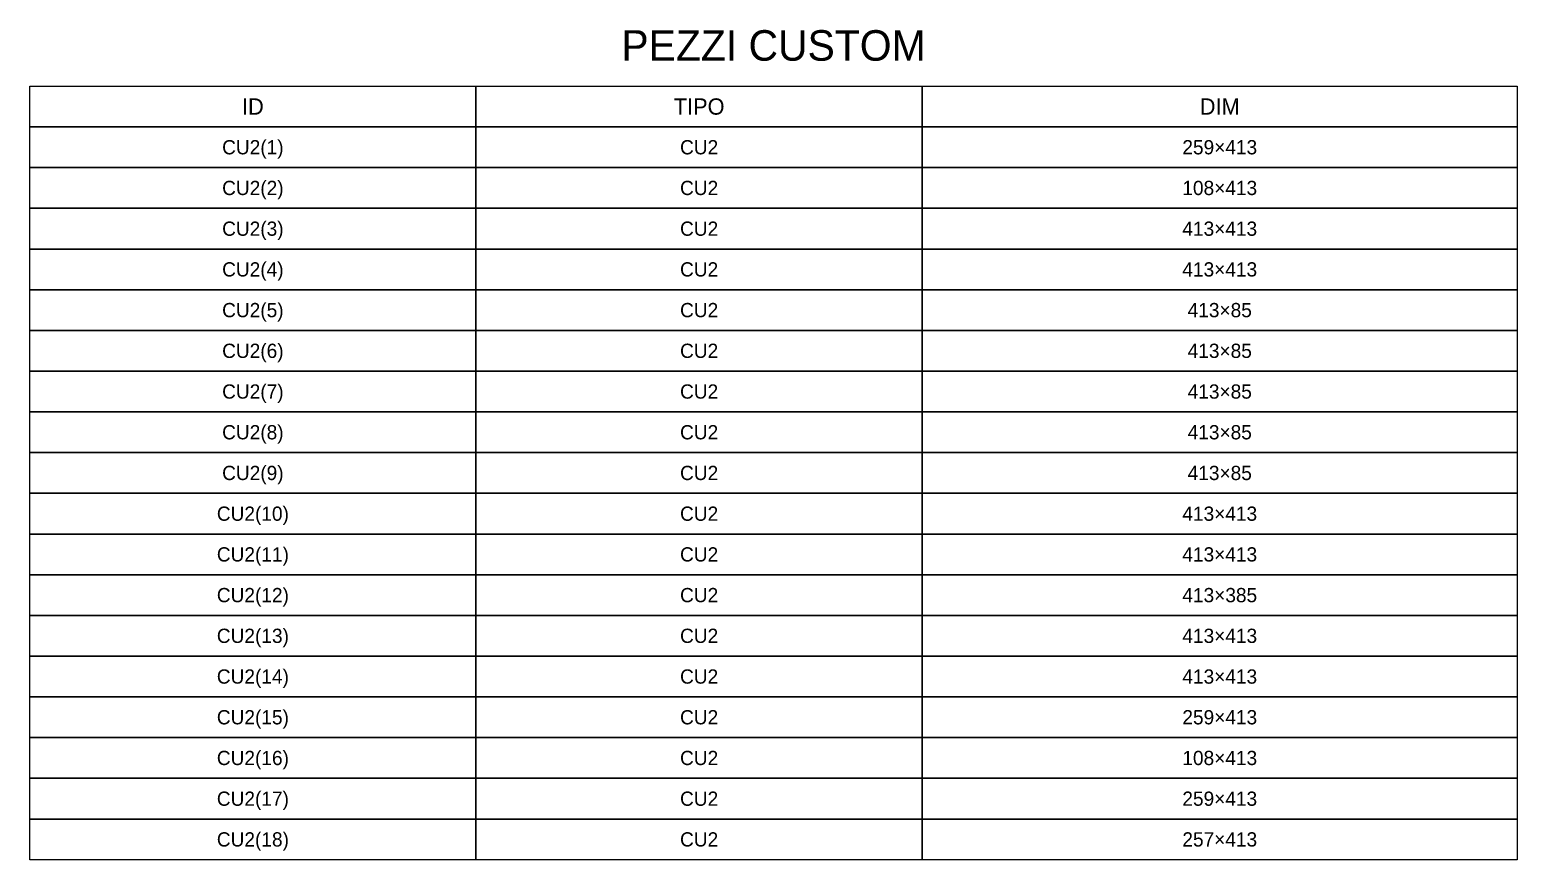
# Model space of a CAD drawing. Header units: metres. Extents: x 0 to 28345, y -34060 to 5454.
# Drawn here: x 7500 to 14800, y -5278 to -1223 of the extents above; entities that cross this region are included whole.
import ezdxf
from ezdxf.enums import TextEntityAlignment as Align

# ---------------------------------------------------------------- set-up
doc = ezdxf.new("R2010")
doc.units = ezdxf.units.M
doc.layers.add('CARTIGLIO', color=7, linetype='Continuous')
doc.layers.add('TESTI', color=7, linetype='Continuous')

msp = doc.modelspace()

# ---------------------------------------------------------------- linework, layer by layer
at = {"layer": 'CARTIGLIO'}
for points in [[(7500, -1500), (9690, -1500), (9690, -1700), (7500, -1700), (7500, -1500)], [(9690, -1500), (11880, -1500), (11880, -1700), (9690, -1700), (9690, -1500)], [(11880, -1500), (14800, -1500), (14800, -1700), (11880, -1700), (11880, -1500)], [(7500, -1700), (9690, -1700), (9690, -1900), (7500, -1900), (7500, -1700)], [(9690, -1700), (11880, -1700), (11880, -1900), (9690, -1900), (9690, -1700)], [(11880, -1700), (14800, -1700), (14800, -1900), (11880, -1900), (11880, -1700)], [(7500, -1900), (9690, -1900), (9690, -2100), (7500, -2100), (7500, -1900)], [(9690, -1900), (11880, -1900), (11880, -2100), (9690, -2100), (9690, -1900)], [(11880, -1900), (14800, -1900), (14800, -2100), (11880, -2100), (11880, -1900)], [(7500, -2100), (9690, -2100), (9690, -2300), (7500, -2300), (7500, -2100)], [(9690, -2100), (11880, -2100), (11880, -2300), (9690, -2300), (9690, -2100)], [(11880, -2100), (14800, -2100), (14800, -2300), (11880, -2300), (11880, -2100)], [(7500, -2300), (9690, -2300), (9690, -2500), (7500, -2500), (7500, -2300)], [(9690, -2300), (11880, -2300), (11880, -2500), (9690, -2500), (9690, -2300)], [(11880, -2300), (14800, -2300), (14800, -2500), (11880, -2500), (11880, -2300)], [(7500, -2500), (9690, -2500), (9690, -2700), (7500, -2700), (7500, -2500)], [(9690, -2500), (11880, -2500), (11880, -2700), (9690, -2700), (9690, -2500)], [(11880, -2500), (14800, -2500), (14800, -2700), (11880, -2700), (11880, -2500)], [(7500, -2700), (9690, -2700), (9690, -2900), (7500, -2900), (7500, -2700)], [(9690, -2700), (11880, -2700), (11880, -2900), (9690, -2900), (9690, -2700)], [(11880, -2700), (14800, -2700), (14800, -2900), (11880, -2900), (11880, -2700)], [(7500, -2900), (9690, -2900), (9690, -3100), (7500, -3100), (7500, -2900)], [(9690, -2900), (11880, -2900), (11880, -3100), (9690, -3100), (9690, -2900)], [(11880, -2900), (14800, -2900), (14800, -3100), (11880, -3100), (11880, -2900)], [(7500, -3100), (9690, -3100), (9690, -3300), (7500, -3300), (7500, -3100)], [(9690, -3100), (11880, -3100), (11880, -3300), (9690, -3300), (9690, -3100)], [(11880, -3100), (14800, -3100), (14800, -3300), (11880, -3300), (11880, -3100)], [(7500, -3300), (9690, -3300), (9690, -3500), (7500, -3500), (7500, -3300)], [(9690, -3300), (11880, -3300), (11880, -3500), (9690, -3500), (9690, -3300)], [(11880, -3300), (14800, -3300), (14800, -3500), (11880, -3500), (11880, -3300)], [(7500, -3500), (9690, -3500), (9690, -3700), (7500, -3700), (7500, -3500)], [(9690, -3500), (11880, -3500), (11880, -3700), (9690, -3700), (9690, -3500)], [(11880, -3500), (14800, -3500), (14800, -3700), (11880, -3700), (11880, -3500)], [(7500, -3700), (9690, -3700), (9690, -3900), (7500, -3900), (7500, -3700)], [(9690, -3700), (11880, -3700), (11880, -3900), (9690, -3900), (9690, -3700)], [(11880, -3700), (14800, -3700), (14800, -3900), (11880, -3900), (11880, -3700)], [(7500, -3900), (9690, -3900), (9690, -4100), (7500, -4100), (7500, -3900)], [(9690, -3900), (11880, -3900), (11880, -4100), (9690, -4100), (9690, -3900)], [(11880, -3900), (14800, -3900), (14800, -4100), (11880, -4100), (11880, -3900)], [(7500, -4100), (9690, -4100), (9690, -4300), (7500, -4300), (7500, -4100)], [(9690, -4100), (11880, -4100), (11880, -4300), (9690, -4300), (9690, -4100)], [(11880, -4100), (14800, -4100), (14800, -4300), (11880, -4300), (11880, -4100)], [(7500, -4300), (9690, -4300), (9690, -4500), (7500, -4500), (7500, -4300)], [(9690, -4300), (11880, -4300), (11880, -4500), (9690, -4500), (9690, -4300)], [(11880, -4300), (14800, -4300), (14800, -4500), (11880, -4500), (11880, -4300)], [(7500, -4500), (9690, -4500), (9690, -4700), (7500, -4700), (7500, -4500)], [(9690, -4500), (11880, -4500), (11880, -4700), (9690, -4700), (9690, -4500)], [(11880, -4500), (14800, -4500), (14800, -4700), (11880, -4700), (11880, -4500)], [(7500, -4700), (9690, -4700), (9690, -4900), (7500, -4900), (7500, -4700)], [(9690, -4700), (11880, -4700), (11880, -4900), (9690, -4900), (9690, -4700)], [(11880, -4700), (14800, -4700), (14800, -4900), (11880, -4900), (11880, -4700)], [(7500, -4900), (9690, -4900), (9690, -5100), (7500, -5100), (7500, -4900)], [(9690, -4900), (11880, -4900), (11880, -5100), (9690, -5100), (9690, -4900)], [(11880, -4900), (14800, -4900), (14800, -5100), (11880, -5100), (11880, -4900)], [(7500, -5100), (9690, -5100), (9690, -5300), (7500, -5300), (7500, -5100)], [(9690, -5100), (11880, -5100), (11880, -5300), (9690, -5300), (9690, -5100)], [(11880, -5100), (14800, -5100), (14800, -5300), (11880, -5300), (11880, -5100)]]:
    msp.add_lwpolyline(points, dxfattribs=at)

# ---------------------------------------------------------------- texts
at = {"layer": 'TESTI'}
for s, height, p in [('PEZZI CUSTOM', 150, (11150, -1300)), ('ID', 80, (8595, -1600)), ('TIPO', 80, (10785, -1600)), ('DIM', 80, (13340, -1600)), ('CU2(1)', 70, (8595, -1800)), ('CU2', 70, (10785, -1800)), ('259×413', 70, (13340, -1800)), ('CU2(2)', 70, (8595, -2000)), ('CU2', 70, (10785, -2000)), ('108×413', 70, (13340, -2000)), ('CU2(3)', 70, (8595, -2200)), ('CU2', 70, (10785, -2200)), ('413×413', 70, (13340, -2200)), ('CU2(4)', 70, (8595, -2400)), ('CU2', 70, (10785, -2400)), ('413×413', 70, (13340, -2400)), ('CU2(5)', 70, (8595, -2600)), ('CU2', 70, (10785, -2600)), ('413×85', 70, (13340, -2600)), ('CU2(6)', 70, (8595, -2800)), ('CU2', 70, (10785, -2800)), ('413×85', 70, (13340, -2800)), ('CU2(7)', 70, (8595, -3000)), ('CU2', 70, (10785, -3000)), ('413×85', 70, (13340, -3000)), ('CU2(8)', 70, (8595, -3200)), ('CU2', 70, (10785, -3200)), ('413×85', 70, (13340, -3200)), ('CU2(9)', 70, (8595, -3400)), ('CU2', 70, (10785, -3400)), ('413×85', 70, (13340, -3400)), ('CU2(10)', 70, (8595, -3600)), ('CU2', 70, (10785, -3600)), ('413×413', 70, (13340, -3600)), ('CU2(11)', 70, (8595, -3800)), ('CU2', 70, (10785, -3800)), ('413×413', 70, (13340, -3800)), ('CU2(12)', 70, (8595, -4000)), ('CU2', 70, (10785, -4000)), ('413×385', 70, (13340, -4000)), ('CU2(13)', 70, (8595, -4200)), ('CU2', 70, (10785, -4200)), ('413×413', 70, (13340, -4200)), ('CU2(14)', 70, (8595, -4400)), ('CU2', 70, (10785, -4400)), ('413×413', 70, (13340, -4400)), ('CU2(15)', 70, (8595, -4600)), ('CU2', 70, (10785, -4600)), ('259×413', 70, (13340, -4600)), ('CU2(16)', 70, (8595, -4800)), ('CU2', 70, (10785, -4800)), ('108×413', 70, (13340, -4800)), ('CU2(17)', 70, (8595, -5000)), ('CU2', 70, (10785, -5000)), ('259×413', 70, (13340, -5000)), ('CU2(18)', 70, (8595, -5200)), ('CU2', 70, (10785, -5200)), ('257×413', 70, (13340, -5200))]:
    msp.add_text(s, height=height, dxfattribs=at).set_placement(p, align=Align.MIDDLE_CENTER)

doc.saveas('drawing.dxf')
